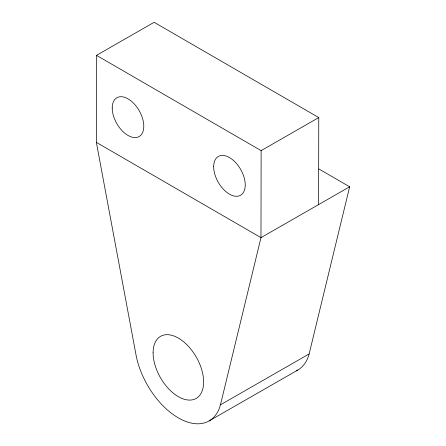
<?xml version="1.0" encoding="UTF-8"?>
<svg xmlns="http://www.w3.org/2000/svg" width="446" height="446" viewBox="0 0 446 446"><rect width="100%" height="100%" fill="white"/><g stroke="black" fill="none" stroke-linecap="round" stroke-linejoin="round"><path stroke-width="0.67" d="M318.896 168.984L349.653 186.785L309.128 353.957L220.458 404.817A61.726 35.663 60.2 0 1 178.288 417.846A61.726 35.663 60.2 0 1 136.247 356.086L96.347 142.369L96.487 55.36L154.121 22.3L318.762 117.571L318.622 204.586M96.487 55.36L261.127 150.631L260.982 237.646L220.458 404.817M261.127 150.631L318.762 117.571M349.653 186.785L260.982 237.646L96.347 142.369M209.141 420.907L297.811 370.046M309.128 353.957A61.726 35.663 60.2 0 1 296.64 370.671M112.214 108.004A22.367 12.923 60.2 0 0 135.874 137.546A22.367 12.923 60.2 0 0 135.93 105.886A22.367 12.923 60.2 0 0 112.214 108.004M213.673 166.72A22.367 12.923 60.2 0 0 237.339 196.257A22.367 12.923 60.2 0 0 237.389 164.596A22.367 12.923 60.2 0 0 213.673 166.72M153.101 352.769A35.786 20.672 60.2 0 0 190.966 400.034A35.786 20.672 60.2 0 0 191.05 349.38A35.786 20.672 60.2 0 0 153.101 352.769"/></g></svg>
